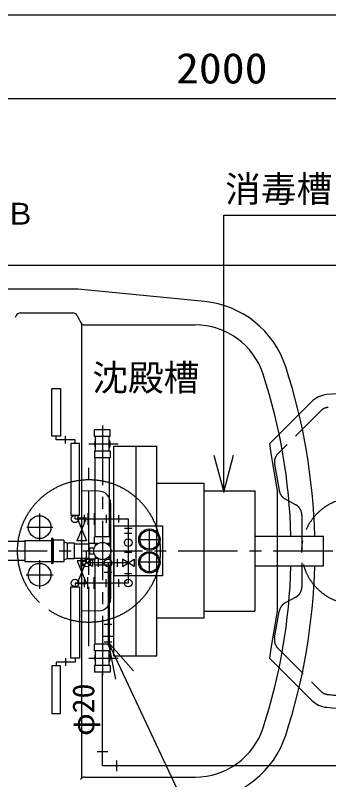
# Model space of a CAD drawing. Units: millimetres, scale not verified. Extents: x -14850 to 14850, y -10500 to 10500.
# Drawn here: x -5888 to -4571, y 94 to 3306 of the extents above; entities that cross this region are included whole.
import ezdxf
from ezdxf.enums import TextEntityAlignment as Align

# ---------------------------------------------------------------- set-up
doc = ezdxf.new("R2010")
doc.units = ezdxf.units.MM
doc.header["$LTSCALE"] = 50
for name, pattern in [('CHAIN1', [8, 5, -1, 1, -1]), ('DASHED3', [4, 3, -1]), ('LONG_DASHED1', [7, 6, -1])]:
    doc.linetypes.add(name, pattern=pattern)
for name, color, linetype, lineweight in [('0-1_空気管', 3, 'Continuous', 25), ('0-2_躯体', 3, 'Continuous', 25), ('0-3_製作', 5, 'Continuous', 25)]:
    doc.layers.add(name, color=color, linetype=linetype, lineweight=lineweight)
doc.styles.add('ＭＳ ゴシック', font='')
doc.styles.get('ＭＳ ゴシック').set_extended_font_data('MS Gothic')

msp = doc.modelspace()

# ---------------------------------------------------------------- linework, layer by layer
at = {"layer": '0-1_空気管', "color": 2}
msp.add_line((-4019, 2255.11), (-9604, 2255.11), dxfattribs=at)
at = {"layer": '0-1_空気管', "linetype": 'DASHED3'}
for p, q in [((-4604.63, 1643.87), (-4784.99, 1463.51)), ((-4798.87, 1419.48), (-4779.35, 1308.73)), ((-4754.15, 1273.57), (-4709.96, 1249.34)), ((-4684, 1205.5), (-4684, 904.72)), ((-4709.96, 860.87), (-4754.15, 836.64)), ((-4798.87, 690.74), (-4779.35, 801.48)), ((-4784.99, 646.7), (-4604.63, 466.35))]:
    msp.add_line(p, q, dxfattribs=at)
at = {"layer": '0-1_空気管', "linetype": 'CHAIN1'}
for p, q in [((-5522.5, 1582.18), (-5522.5, 523.8)), ((-5579.23, 1505.11), (-5456.01, 1505.11)), ((-5579, 655.11), (-5579, 1455.11)), ((-5786.57, 1212.11), (-5786.57, 1098.4)), ((-5840.11, 1155.11), (-5731.09, 1155.11)), ((-5324.64, 1057.61), (-5324.64, 1147.61)), ((-5279.64, 1102.61), (-5369.64, 1102.61)), ((-9604, 1055.11), (-3992.52, 1055.11)), ((-5324.64, 962.61), (-5324.64, 1052.61)), ((-5786.57, 1016.8), (-5786.57, 896.11)), ((-5279.64, 1007.61), (-5369.64, 1007.61)), ((-5842.12, 955.11), (-5729.08, 955.11)), ((-5579.23, 605.11), (-5456.01, 605.11))]:
    msp.add_line(p, q, dxfattribs=at)
at = {"layer": '0-1_空気管'}
for p, q in [((-4881.64, 1308.11), (-4881.64, 802.1)), ((-4881.64, 1117.61), (-4593.5, 1117.61))]:
    msp.add_line(p, q, dxfattribs=at)
at = {"layer": '0-1_空気管', "color": 6}
for p, q in [((-5545, 211.99), (-5500, 211.99)), ((-5462.5, 174.49), (-5462.5, 129.49))]:
    msp.add_line(p, q, dxfattribs=at)
at = {"layer": '0-1_空気管'}
for points in [[(-4785.96, 1308.12), (-4813.56, 1464.65), (-4818.18, 1506.69), (-4642.82, 1682.05)], [(-4642.82, 428.17), (-4818.18, 603.53), (-4813.56, 645.56), (-4785.96, 802.09), (-4785.96, 1308.12)], [(-4881.64, 992.61), (-4593.5, 992.61), (-4593.5, 1117.61)]]:
    msp.add_lwpolyline(points, dxfattribs=at)
at = {"layer": '0-1_空気管', "color": 6}
msp.add_lwpolyline([(-3735.11, 151.99), (-5522.5, 151.99), (-5522.5, 546.11)], dxfattribs=at)
at = {"layer": '0-1_空気管', "linetype": 'CHAIN1'}
for centre, radius in [((-5579, 1055.11), 300), ((-4459, 1055.11), 225)]:
    msp.add_circle(centre, radius, dxfattribs=at)
at = {"layer": '0-1_空気管'}
for centre, radius, start, end in [((-4569.28, 1608.51), 104, 95.38419, 135), ((-4429, 120.11), 1599, 88.35376, 95.38417), ((-4569.28, 501.7), 104, 225, 264.6158), ((-4429, 1990.11), 1599, 264.6158, 271.64621)]:
    msp.add_arc(centre, radius, start, end, dxfattribs=at)
at = {"layer": '0-1_空気管', "linetype": 'DASHED3'}
for centre, radius, start, end in [((-4569.28, 1608.51), 50, 95.38419, 135), ((-4429, 120.11), 1545, 88.35376, 95.38417), ((-4749.63, 1428.16), 50, 135, 190), ((-4730.11, 1317.42), 50, 190, 241.2621), ((-4734, 1205.5), 50, 0, 61.2621), ((-4734, 904.72), 50, 298.73788, 0), ((-4730.11, 792.8), 50, 118.73788, 170), ((-4749.63, 682.06), 50, 170, 225), ((-4569.28, 501.7), 50, 225, 264.6158), ((-4429, 1990.11), 1545, 264.6158, 271.64621)]:
    msp.add_arc(centre, radius, start, end, dxfattribs=at)
at = {"layer": '0-2_躯体'}
for p, q in [((-5012.08, 2465.97), (-4538.76, 2465.97)), ((-5012.08, 1302.81), (-5012.08, 2465.97)), ((-5634, 2155.11), (-8958.9, 2155.11)), ((-5093.57, 2103.25), (-5624.36, 2154.64)), ((-5884.53, 2044.05), (-5888.47, 2036.16)), ((-5866.64, 2055.11), (-5646.36, 2055.11)), ((-5628.47, 2044.05), (-5614.53, 2016.16)), ((-5609, 100.83), (-5609, 2009.38)), ((-5596.64, 2005.11), (-5132.13, 2005.11)), ((-5717.07, 1522.11), (-5717.07, 1538.11)), ((-5677.07, 1506.11), (-5677.07, 1538.11)), ((-5380.61, 614.05), (-5380.61, 1496.16)), ((-5293.31, 614.05), (-5293.31, 1496.16)), ((-5552.5, 1114.11), (-5552.5, 1446.11)), ((-5492.5, 1114.11), (-5492.5, 1446.11)), ((-5094.68, 1338.03), (-5293.31, 1338.04)), ((-5094.68, 772.19), (-5094.68, 1338.03)), ((-5536.69, 1306.38), (-5609, 1308.28)), ((-5094.68, 1308.12), (-4881.64, 1308.11)), ((-4881.64, 1308.11), (-4881.64, 802.1)), ((-5488, 1256.4), (-5488, 853.82)), ((-5637.07, 1190.11), (-5637.07, 1206.11)), ((-5597.07, 1173.61), (-5597.07, 1206.61)), ((-5583.07, 1214.61), (-5583.07, 1165.61)), ((-5557.07, 1214.61), (-5557.07, 1165.61)), ((-5507.07, 1206.61), (-5507.07, 1173.61)), ((-5453.5, 1174.11), (-5453.5, 1206.11)), ((-5397.5, 1150.11), (-5429.5, 1150.11)), ((-5429, 1130.11), (-5398, 1130.11)), ((-5849, 1095.11), (-5919, 1095.11)), ((-5849, 1099.61), (-5736.5, 1099.61)), ((-5849, 1099.61), (-5849, 1010.61)), ((-5729, 1003.11), (-5729, 1107.11)), ((-5684, 1100.11), (-5729, 1100.11)), ((-5684, 1100.11), (-5684, 1010.11)), ((-5669, 1021.61), (-5669, 1088.61)), ((-5639, 1021.61), (-5639, 1088.61)), ((-5639, 1085.11), (-5578.5, 1085.11)), ((-5578.5, 1022.36), (-5578.5, 1087.56)), ((-5578.2, 1087.86), (-5551, 1087.86)), ((-5551, 1076.92), (-5551, 1087.86)), ((-5551, 1085.61), (-5541.41, 1085.61)), ((-5429, 1050.11), (-5398, 1050.11)), ((-5849, 1015.11), (-5919, 1015.11)), ((-5849, 1010.61), (-5736.5, 1010.61)), ((-5729, 1003.11), (-5736.5, 1003.11)), ((-5684, 1010.11), (-5729, 1010.11)), ((-5639, 1025.11), (-5578.5, 1025.11)), ((-5552.5, 664.11), (-5552.5, 996.11)), ((-5551, 1024.61), (-5541.41, 1024.61)), ((-5538.5, 989.11), (-5538.5, 1021.11)), ((-5498.5, 1005.11), (-5498.5, 654.55)), ((-5492.5, 664.11), (-5492.5, 996.11)), ((-5458.5, 989.11), (-5458.5, 1021.11)), ((-5482.5, 965.11), (-5514.5, 965.11)), ((-5597.07, 903.61), (-5597.07, 936.61)), ((-5583.07, 895.61), (-5583.07, 944.61)), ((-5557.07, 895.61), (-5557.07, 944.61)), ((-5507.07, 903.61), (-5507.07, 936.61)), ((-5453.5, 904.11), (-5453.5, 936.11)), ((-5429, 960.11), (-5398, 960.11)), ((-5637.07, 920.11), (-5637.07, 904.11)), ((-5536.69, 803.83), (-5609, 801.94)), ((-5094.68, 772.19), (-5293.31, 772.18)), ((-5094.68, 802.1), (-4881.64, 802.1)), ((-5482.5, 745.84), (-5514.5, 745.84)), ((-5523.5, 697.68), (-5473.5, 697.68)), ((-5514.5, 672.72), (-5482.5, 672.72)), ((-5498.18, 672.58), (-5005.53, -378.52)), ((-5498.18, 672.58), (-5466.67, 516.67)), ((-5391.55, 551.54), (-5498.18, 672.58)), ((-5474.64, 614.05), (-5293.31, 614.05)), ((-5717.07, 588.11), (-5717.07, 572.11)), ((-5677.07, 604.11), (-5677.07, 572.11)), ((-5596.64, 105.11), (-5132.13, 105.11))]:
    msp.add_line(p, q, dxfattribs=at)
at = {"layer": '0-2_躯体', "linetype": 'LONG_DASHED1'}
msp.add_line((-5729, 1100.11), (-5729, 1010.11), dxfattribs=at)
at = {"layer": '0-2_躯体'}
for points in [[(-5699.07, 1738.11), (-5699.07, 1538.11), (-5735.07, 1538.11), (-5735.07, 1738.11)], [(-5619.07, 1206.11), (-5619.07, 1506.11), (-5655.07, 1506.11), (-5655.07, 1206.11)], [(-5589, 1193.11), (-5629, 1193.11), (-5589, 1097.11), (-5629, 1097.11)], [(-5472.64, 1160.11), (-5269.64, 1160.11), (-5269.64, 950.11), (-5472.64, 950.11)], [(-5589, 1013.11), (-5629, 1013.11), (-5589, 917.11), (-5629, 917.11)], [(-5563.5, 990.11), (-5613.5, 1020.11), (-5613.5, 990.11), (-5563.5, 1020.11)], [(-5388.5, 990.11), (-5438.5, 1020.11), (-5438.5, 990.11), (-5388.5, 1020.11)], [(-5619.07, 904.11), (-5619.07, 604.11), (-5655.07, 604.11), (-5655.07, 904.11)], [(-5699.07, 372.11), (-5699.07, 572.11), (-5735.07, 572.11), (-5735.07, 372.11)]]:
    msp.add_lwpolyline(points, close=True, dxfattribs=at)
for points in [[(-5637.07, 1506.11), (-5637.07, 1522.11), (-5717.07, 1522.11)], [(-5474.64, 614.05), (-5474.64, 1496.16), (-5293.31, 1496.16)], [(-5053.49, 1457.36), (-5012.08, 1302.81), (-4970.67, 1457.36)], [(-5637.07, 1190.11), (-5413.5, 1190.11), (-5413.5, 920.11), (-5637.07, 920.11)], [(-5729, 1107.11), (-5736.5, 1107.11), (-5736.5, 1003.11)], [(-5639, 1088.61), (-5669, 1088.61), (-5684, 1092.61)], [(-5556.32, 1067.11), (-5576.5, 1067.11), (-5576.5, 1043.11), (-5556.32, 1043.11)], [(-5413.5, 1005.11), (-5588.5, 1005.11), (-5588.5, 1055.11), (-5576.5, 1055.11)], [(-5578.5, 1022.36), (-5551, 1022.36), (-5551, 1033.3)], [(-5639, 1021.61), (-5669, 1021.61), (-5684, 1017.61)], [(-5637.07, 604.11), (-5637.07, 588.11), (-5717.07, 588.11)]]:
    msp.add_lwpolyline(points, dxfattribs=at)
at = {"layer": '0-2_躯体', "linetype": 'LONG_DASHED1'}
msp.add_circle((-5579, 1055.11), 300, dxfattribs=at)
at = {"layer": '0-2_躯体'}
for centre, radius in [((-5786.57, 1155.11), 48), ((-5637.07, 1190.11), 16), ((-5324.64, 1102.61), 45), ((-5324.64, 1102.61), 40), ((-5413.5, 1090.11), 16), ((-5522.5, 1055.11), 35.89), ((-5324.64, 1007.61), 45), ((-5324.64, 1007.61), 40), ((-5786.57, 955.11), 48), ((-5588.5, 1005.11), 16), ((-5498.5, 1005.11), 16), ((-5637.07, 920.11), 16), ((-5413.5, 920.11), 16)]:
    msp.add_circle(centre, radius, dxfattribs=at)
for centre, radius, start, end in [((-5634, 2055.11), 100, 84.46921, 89.99998), ((-5132.13, 1705.11), 400, 18.03053, 84.46922), ((-5866.64, 2035.11), 20, 90, 153.43494), ((-5646.36, 2035.11), 20, 26.56505, 90), ((-5596.64, 2025.11), 20, 206.56503, 270), ((-5132.13, 1705.11), 300, 18.03053, 90), ((-7129, 1055.11), 2500, 1.43253, 18.03053), ((-7129, 1055.11), 2400, 1.49223, 18.03053), ((-5538, 1256.4), 50, 0, 88.49998), ((-5578.2, 1087.56), 0.3, 90, 180), ((-7129, 1055.11), 2400, 341.96945, 358.50775), ((-7129, 1055.11), 2500, 341.96945, 358.56744), ((-5538, 853.82), 50, 271.5, 0), ((-5132.13, 405.11), 300, 270, 341.96945), ((-5132.13, 405.11), 400, 275.53076, 341.96945), ((-5596.64, 85.11), 20, 90, 153.43494), ((-5596.64, 85.11), 20, 90.02144, 153.43494)]:
    msp.add_arc(centre, radius, start, end, dxfattribs=at)
at = {"layer": '0-3_製作', "color": 2}
for p, q in [((-4019, 3305.85), (-9604, 3305.85)), ((-6019, 2955.85), (-4019, 2955.85))]:
    msp.add_line(p, q, dxfattribs=at)
at = {"layer": '0-3_製作', "color": 3}
for p, q in [((-5489, 1564.11), (-5556, 1564.11)), ((-5556, 1536.01), (-5556, 1564.11)), ((-5489, 1536.01), (-5489, 1564.11)), ((-5489, 1536.01), (-5556, 1536.01)), ((-5551.1, 1477.31), (-5551.1, 1532.91)), ((-5493.89, 1477.31), (-5493.89, 1532.91)), ((-5556, 1474.2), (-5556, 1446.11)), ((-5489, 1474.2), (-5556, 1474.2)), ((-5489, 1446.11), (-5556, 1446.11)), ((-5489, 1474.2), (-5489, 1446.11)), ((-5489, 1114.11), (-5556, 1114.11)), ((-5556, 1087.86), (-5556, 1114.11)), ((-5489, 1086.01), (-5489, 1114.11)), ((-5540.75, 1086.01), (-5551, 1086.01)), ((-5489, 1086.01), (-5504.25, 1086.01)), ((-5493.89, 1076.79), (-5493.89, 1082.91)), ((-5493.89, 1027.31), (-5493.89, 1033.43)), ((-5556, 1022.36), (-5556, 996.11)), ((-5489, 996.11), (-5556, 996.11)), ((-5540.75, 1024.2), (-5551, 1024.2)), ((-5489, 1024.2), (-5504.25, 1024.2)), ((-5489, 1024.2), (-5489, 996.11)), ((-5489, 664.11), (-5556, 664.11)), ((-5556, 636.01), (-5556, 664.11)), ((-5489, 636.01), (-5489, 664.11)), ((-5489, 636.01), (-5556, 636.01)), ((-5551.1, 577.31), (-5551.1, 632.91)), ((-5493.89, 577.31), (-5493.89, 632.91)), ((-5556, 574.2), (-5556, 546.11)), ((-5489, 574.2), (-5556, 574.2)), ((-5489, 546.11), (-5556, 546.11)), ((-5489, 574.2), (-5489, 546.11))]:
    msp.add_line(p, q, dxfattribs=at)
for centre, radius, start, end in [((-5522.5, 1505.11), 33.5, 148.62476, 211.37523), ((-5554.2, 1532.91), 3.1, 0, 90), ((-5490.8, 1532.91), 3.1, 90, 180), ((-5522.5, 1505.11), 33.5, 328.62476, 31.37523), ((-5554.2, 1477.31), 3.1, 270, 0), ((-5490.8, 1477.31), 3.1, 180, 270), ((-5490.8, 1082.91), 3.1, 90, 180), ((-5490.8, 1027.31), 3.1, 180, 270), ((-5522.5, 605.11), 33.5, 148.62476, 211.37523), ((-5554.2, 632.91), 3.1, 0, 90), ((-5490.8, 632.91), 3.1, 90, 180), ((-5522.5, 605.11), 33.5, 328.62476, 31.37523), ((-5554.2, 577.31), 3.1, 270, 0), ((-5490.8, 577.31), 3.1, 180, 270)]:
    msp.add_arc(centre, radius, start, end, dxfattribs=at)

# ---------------------------------------------------------------- texts
at = {"layer": '0-1_空気管', "color": 4, "style": 'ＭＳ ゴシック'}
msp.add_text('φ20', height=91.79, rotation=90, dxfattribs=at).set_placement((-5528.95, 278.22), align=Align.BOTTOM_LEFT)
at = {"layer": '0-2_躯体', "color": 4, "style": 'ＭＳ ゴシック'}
for s, height, p in [('\u3000消毒槽\u3000', 110, (-5156.44, 2487.84)), ('Ｂ', 91.79, (-5930.34, 2398.72)), ('沈殿槽', 110, (-5565.03, 1694.98))]:
    msp.add_text(s, height=height, dxfattribs=at).set_placement(p, align=Align.BOTTOM_LEFT)
at = {"layer": '0-3_製作', "color": 4, "style": 'ＭＳ ゴシック', "width": 1.1}
msp.add_text('2000', height=128.4, dxfattribs=at).set_placement((-5212.75, 2980.85), align=Align.BOTTOM_LEFT)

doc.saveas('drawing.dxf')
